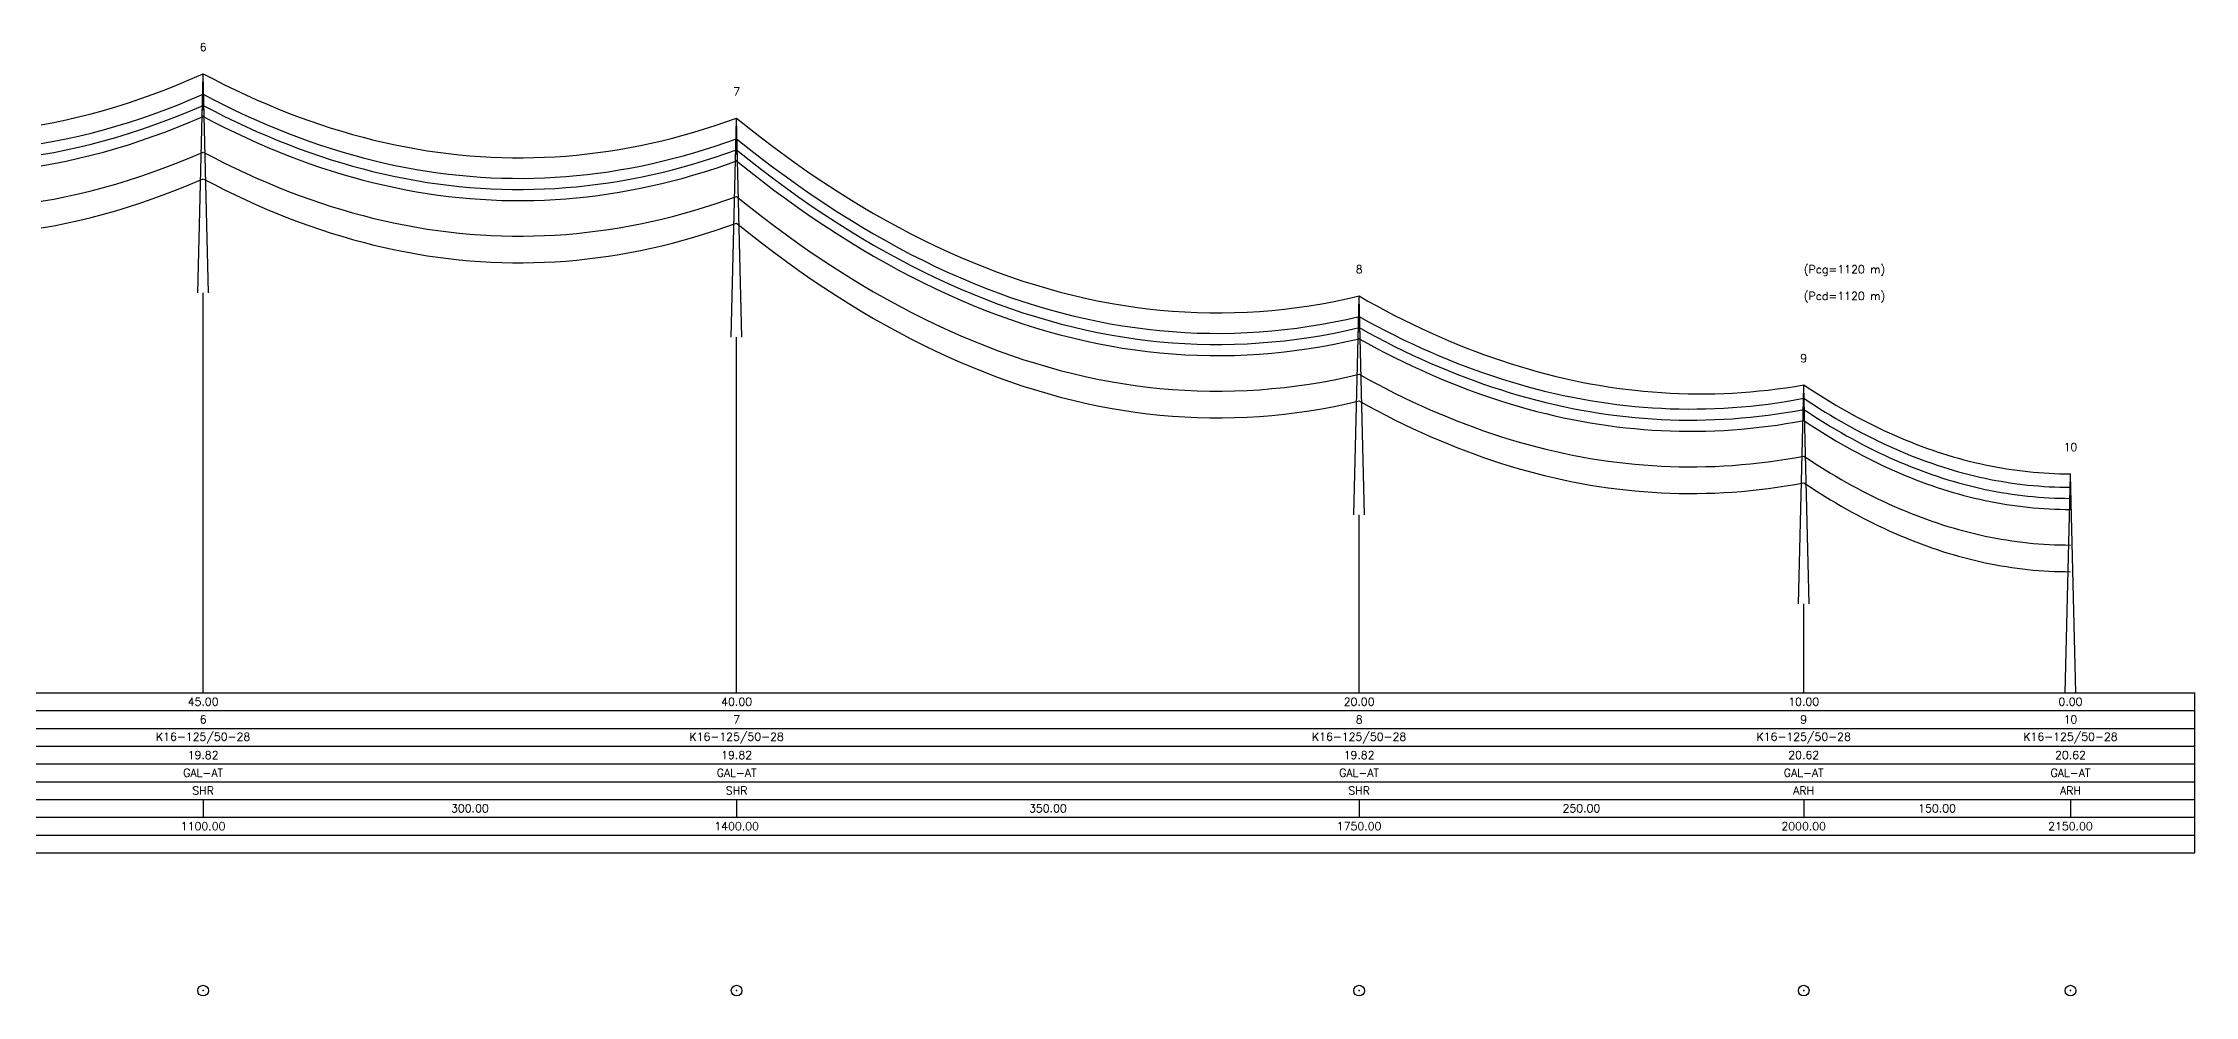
# Model space of a CAD drawing. Extents: x -200 to 2220, y -170 to 441.
# Drawn here: x 1010 to 2220, y -170 to 365 of the extents above; entities that cross this region are included whole.
import ezdxf
from ezdxf.enums import TextEntityAlignment as Align

# ---------------------------------------------------------------- set-up
doc = ezdxf.new("R2010")
doc.units = 0
for name, color, linetype in [('legenda_guitarra_exterior', 3, 'CONTINUOUS'), ('legenda_guitarra_interior', 7, 'CONTINUOUS'), ('legenda_guitarra_texto', 7, 'CONTINUOUS'), ('perfil_cabos', 7, 'CONTINUOUS'), ('perfil_curva_1', 90, 'CONTINUOUS'), ('perfil_curva_2', 20, 'CONTINUOUS'), ('perfil_postes', 4, 'CONTINUOUS'), ('planta_postes', 3, 'CONTINUOUS')]:
    doc.layers.add(name, color=color, linetype=linetype)
doc.styles.get("Standard").update_dxf_attribs({"font": 'romans'})

# ---------------------------------------------------------------- blocks, each defined once
blk = doc.blocks.new('POSTEBETAO')
at = {"layer": 'PLANTA_POSTES', "color": 0, "linetype": 'CONTINUOUS'}
blk.add_circle((0, 0), 3, dxfattribs=at)

msp = doc.modelspace()

# ---------------------------------------------------------------- linework, layer by layer
at = {"layer": 'LEGENDA_GUITARRA_EXTERIOR', "linetype": 'CONTINUOUS'}
for p, q in [((-200, 0), (2220, 0)), ((2220, -90), (2220, 0)), ((-200, -90), (2220, -90))]:
    msp.add_line(p, q, dxfattribs=at)
at = {"layer": 'LEGENDA_GUITARRA_INTERIOR', "linetype": 'CONTINUOUS'}
for p, q in [((-200, -10), (2220, -10)), ((-200, -20), (2220, -20)), ((-200, -30), (2220, -30)), ((-200, -40), (2220, -40)), ((-200, -50), (2220, -50)), ((-200, -60), (2220, -60)), ((-200, -70), (2220, -70)), ((-200, -80), (2220, -80))]:
    msp.add_line(p, q, dxfattribs=at)
at = {"layer": 'LEGENDA_GUITARRA_TEXTO', "linetype": 'CONTINUOUS'}
for p, q in [((1100, 0), (1100, 225)), ((1400, 0), (1400, 200)), ((1750, 0), (1750, 100)), ((2000, 0), (2000, 50)), ((2150, 0), (2150, 0)), ((1100, -60), (1100, -70)), ((1400, -60), (1400, -70)), ((1750, -60), (1750, -70)), ((2000, -60), (2000, -70)), ((2150, -60), (2150, -70))]:
    msp.add_line(p, q, dxfattribs=at)
at = {"layer": 'PERFIL_CABOS'}
for points in [[(1009, 319.3976), (1016, 320.7293), (1023, 322.2075), (1030, 323.8323), (1037, 325.6038), (1044, 327.5218), (1051, 329.5866), (1058, 331.798), (1065, 334.1562), (1072, 336.6612), (1079, 339.3131), (1086, 342.1118), (1093, 345.0574), (1100, 348.15)], [(1100, 348.15), (1106, 345.0091), (1112, 341.9764), (1118, 339.0518), (1124, 336.2353), (1130, 333.5269), (1136, 330.9264), (1142, 328.4339), (1148, 326.0493), (1154, 323.7727), (1160, 321.6039), (1166, 319.543), (1172, 317.5899), (1178, 315.7446), (1184, 314.0071), (1190, 312.3774), (1196, 310.8554), (1202, 309.4411), (1208, 308.1344), (1214, 306.9355), (1220, 305.8442), (1226, 304.8606), (1232, 303.9847), (1238, 303.2163), (1244, 302.5556), (1250, 302.0024), (1256, 301.5569), (1262, 301.219), (1268, 300.9886), (1274, 300.8658), (1280, 300.8507), (1286, 300.9431), (1292, 301.1431), (1298, 301.4507), (1304, 301.8659), (1310, 302.3886), (1316, 303.019), (1322, 303.757), (1328, 304.6026), (1334, 305.5559), (1340, 306.6168), (1346, 307.7853), (1352, 309.0616), (1358, 310.4455), (1364, 311.9371), (1370, 313.5365), (1376, 315.2436), (1382, 317.0585), (1388, 318.9812), (1394, 321.0117), (1400, 323.15)], [(1009, 308.8877), (1016, 310.1395), (1023, 311.5378), (1030, 313.0827), (1037, 314.7742), (1044, 316.6123), (1051, 318.5971), (1058, 320.7285), (1065, 323.0067), (1072, 325.4317), (1079, 328.0034), (1086, 330.722), (1093, 333.5875), (1100, 336.6)], [(1009, 302.6377), (1016, 303.8895), (1023, 305.2878), (1030, 306.8327), (1037, 308.5242), (1044, 310.3623), (1051, 312.3471), (1058, 314.4785), (1065, 316.7567), (1072, 319.1817), (1079, 321.7534), (1086, 324.472), (1093, 327.3375), (1100, 330.35)], [(1100, 336.6), (1106, 333.4591), (1112, 330.4264), (1118, 327.5018), (1124, 324.6853), (1130, 321.9769), (1136, 319.3764), (1142, 316.8839), (1148, 314.4993), (1154, 312.2227), (1160, 310.0539), (1166, 307.993), (1172, 306.0399), (1178, 304.1946), (1184, 302.4571), (1190, 300.8274), (1196, 299.3054), (1202, 297.8911), (1208, 296.5844), (1214, 295.3855), (1220, 294.2942), (1226, 293.3106), (1232, 292.4347), (1238, 291.6663), (1244, 291.0056), (1250, 290.4524), (1256, 290.0069), (1262, 289.669), (1268, 289.4386), (1274, 289.3158), (1280, 289.3007), (1286, 289.3931), (1292, 289.5931), (1298, 289.9007), (1304, 290.3159), (1310, 290.8386), (1316, 291.469), (1322, 292.207), (1328, 293.0526), (1334, 294.0059), (1340, 295.0668), (1346, 296.2353), (1352, 297.5116), (1358, 298.8955), (1364, 300.3871), (1370, 301.9865), (1376, 303.6936), (1382, 305.5085), (1388, 307.4312), (1394, 309.4617), (1400, 311.6)], [(1100, 330.35), (1106, 327.2091), (1112, 324.1764), (1118, 321.2518), (1124, 318.4353), (1130, 315.7269), (1136, 313.1264), (1142, 310.6339), (1148, 308.2493), (1154, 305.9727), (1160, 303.8039), (1166, 301.743), (1172, 299.7899), (1178, 297.9446), (1184, 296.2071), (1190, 294.5774), (1196, 293.0554), (1202, 291.6411), (1208, 290.3344), (1214, 289.1355), (1220, 288.0442), (1226, 287.0606), (1232, 286.1847), (1238, 285.4163), (1244, 284.7556), (1250, 284.2024), (1256, 283.7569), (1262, 283.419), (1268, 283.1886), (1274, 283.0658), (1280, 283.0507), (1286, 283.1431), (1292, 283.3431), (1298, 283.6507), (1304, 284.0659), (1310, 284.5886), (1316, 285.219), (1322, 285.957), (1328, 286.8026), (1334, 287.7559), (1340, 288.8168), (1346, 289.9853), (1352, 291.2616), (1358, 292.6455), (1364, 294.1371), (1370, 295.7365), (1376, 297.4436), (1382, 299.2585), (1388, 301.1812), (1394, 303.2117), (1400, 305.35)], [(1009, 296.3877), (1016, 297.6395), (1023, 299.0378), (1030, 300.5827), (1037, 302.2742), (1044, 304.1123), (1051, 306.0971), (1058, 308.2285), (1065, 310.5067), (1072, 312.9317), (1079, 315.5034), (1086, 318.222), (1093, 321.0875), (1100, 324.1)], [(1100, 324.1), (1106, 320.9591), (1112, 317.9264), (1118, 315.0018), (1124, 312.1853), (1130, 309.4769), (1136, 306.8764), (1142, 304.3839), (1148, 301.9993), (1154, 299.7227), (1160, 297.5539), (1166, 295.493), (1172, 293.5399), (1178, 291.6946), (1184, 289.9571), (1190, 288.3274), (1196, 286.8054), (1202, 285.3911), (1208, 284.0844), (1214, 282.8855), (1220, 281.7942), (1226, 280.8106), (1232, 279.9347), (1238, 279.1663), (1244, 278.5056), (1250, 277.9524), (1256, 277.5069), (1262, 277.169), (1268, 276.9386), (1274, 276.8158), (1280, 276.8007), (1286, 276.8931), (1292, 277.0931), (1298, 277.4007), (1304, 277.8159), (1310, 278.3386), (1316, 278.969), (1322, 279.707), (1328, 280.5526), (1334, 281.5059), (1340, 282.5668), (1346, 283.7353), (1352, 285.0116), (1358, 286.3955), (1364, 287.8871), (1370, 289.4865), (1376, 291.1936), (1382, 293.0085), (1388, 294.9312), (1394, 296.9617), (1400, 299.1)], [(1400, 323.15), (1407, 317.5433), (1414, 312.0849), (1421, 306.7747), (1428, 301.6125), (1435, 296.5983), (1442, 291.732), (1449, 287.0135), (1456, 282.4427), (1463, 278.0195), (1470, 273.7439), (1477, 269.6158), (1484, 265.6351), (1491, 261.8018), (1498, 258.1157), (1505, 254.5769), (1512, 251.1852), (1519, 247.9406), (1526, 244.843), (1533, 241.8924), (1540, 239.0887), (1547, 236.4319), (1554, 233.922), (1561, 231.5588), (1568, 229.3424), (1575, 227.2727), (1582, 225.3497), (1589, 223.5733), (1596, 221.9435), (1603, 220.4603), (1610, 219.1237), (1617, 217.9336), (1624, 216.89), (1631, 215.9929), (1638, 215.2422), (1645, 214.6381), (1652, 214.1804), (1659, 213.8691), (1666, 213.7042), (1673, 213.6858), (1680, 213.8139), (1687, 214.0884), (1694, 214.5093), (1701, 215.0766), (1708, 215.7905), (1715, 216.6508), (1722, 217.6576), (1729, 218.8109), (1736, 220.1107), (1743, 221.5571), (1750, 223.15)], [(1400, 311.6), (1407, 305.9933), (1414, 300.5349), (1421, 295.2247), (1428, 290.0625), (1435, 285.0483), (1442, 280.182), (1449, 275.4635), (1456, 270.8927), (1463, 266.4695), (1470, 262.1939), (1477, 258.0658), (1484, 254.0851), (1491, 250.2518), (1498, 246.5657), (1505, 243.0269), (1512, 239.6352), (1519, 236.3906), (1526, 233.293), (1533, 230.3424), (1540, 227.5387), (1547, 224.8819), (1554, 222.372), (1561, 220.0088), (1568, 217.7924), (1575, 215.7227), (1582, 213.7997), (1589, 212.0233), (1596, 210.3935), (1603, 208.9103), (1610, 207.5737), (1617, 206.3836), (1624, 205.34), (1631, 204.4429), (1638, 203.6922), (1645, 203.0881), (1652, 202.6304), (1659, 202.3191), (1666, 202.1542), (1673, 202.1358), (1680, 202.2639), (1687, 202.5384), (1694, 202.9593), (1701, 203.5266), (1708, 204.2405), (1715, 205.1008), (1722, 206.1076), (1729, 207.2609), (1736, 208.5607), (1743, 210.0071), (1750, 211.6)], [(1400, 305.35), (1407, 299.7433), (1414, 294.2849), (1421, 288.9747), (1428, 283.8125), (1435, 278.7983), (1442, 273.932), (1449, 269.2135), (1456, 264.6427), (1463, 260.2195), (1470, 255.9439), (1477, 251.8158), (1484, 247.8351), (1491, 244.0018), (1498, 240.3157), (1505, 236.7769), (1512, 233.3852), (1519, 230.1406), (1526, 227.043), (1533, 224.0924), (1540, 221.2887), (1547, 218.6319), (1554, 216.122), (1561, 213.7588), (1568, 211.5424), (1575, 209.4727), (1582, 207.5497), (1589, 205.7733), (1596, 204.1435), (1603, 202.6603), (1610, 201.3237), (1617, 200.1336), (1624, 199.09), (1631, 198.1929), (1638, 197.4422), (1645, 196.8381), (1652, 196.3804), (1659, 196.0691), (1666, 195.9042), (1673, 195.8858), (1680, 196.0139), (1687, 196.2884), (1694, 196.7093), (1701, 197.2766), (1708, 197.9905), (1715, 198.8508), (1722, 199.8576), (1729, 201.0109), (1736, 202.3107), (1743, 203.7571), (1750, 205.35)], [(1400, 299.1), (1407, 293.4933), (1414, 288.0349), (1421, 282.7247), (1428, 277.5625), (1435, 272.5483), (1442, 267.682), (1449, 262.9635), (1456, 258.3927), (1463, 253.9695), (1470, 249.6939), (1477, 245.5658), (1484, 241.5851), (1491, 237.7518), (1498, 234.0657), (1505, 230.5269), (1512, 227.1352), (1519, 223.8906), (1526, 220.793), (1533, 217.8424), (1540, 215.0387), (1547, 212.3819), (1554, 209.872), (1561, 207.5088), (1568, 205.2924), (1575, 203.2227), (1582, 201.2997), (1589, 199.5233), (1596, 197.8935), (1603, 196.4103), (1610, 195.0737), (1617, 193.8836), (1624, 192.84), (1631, 191.9429), (1638, 191.1922), (1645, 190.5881), (1652, 190.1304), (1659, 189.8191), (1666, 189.6542), (1673, 189.6358), (1680, 189.7639), (1687, 190.0384), (1694, 190.4593), (1701, 191.0266), (1708, 191.7405), (1715, 192.6008), (1722, 193.6076), (1729, 194.7609), (1736, 196.0607), (1743, 197.5071), (1750, 199.1)], [(1750, 223.15), (1755, 220.3147), (1760, 217.5546), (1765, 214.8696), (1770, 212.2598), (1775, 209.7251), (1780, 207.2654), (1785, 204.8809), (1790, 202.5713), (1795, 200.3368), (1800, 198.1773), (1805, 196.0928), (1810, 194.0832), (1815, 192.1485), (1820, 190.2888), (1825, 188.504), (1830, 186.7941), (1835, 185.1591), (1840, 183.599), (1845, 182.1137), (1850, 180.7032), (1855, 179.3676), (1860, 178.1067), (1865, 176.9207), (1870, 175.8095), (1875, 174.773), (1880, 173.8113), (1885, 172.9244), (1890, 172.1122), (1895, 171.3748), (1900, 170.7121), (1905, 170.1242), (1910, 169.611), (1915, 169.1725), (1920, 168.8087), (1925, 168.5197), (1930, 168.3053), (1935, 168.1657), (1940, 168.1008), (1945, 168.1106), (1950, 168.1951), (1955, 168.3544), (1960, 168.5883), (1965, 168.897), (1970, 169.2804), (1975, 169.7385), (1980, 170.2713), (1985, 170.8789), (1990, 171.5612), (1995, 172.3182), (2000, 173.15)], [(1750, 211.6), (1755, 208.8451), (1760, 206.1653), (1765, 203.5606), (1770, 201.0311), (1775, 198.5766), (1780, 196.1972), (1785, 193.8929), (1790, 191.6635), (1795, 189.5092), (1800, 187.4298), (1805, 185.4254), (1810, 183.496), (1815, 181.6414), (1820, 179.8618), (1825, 178.1571), (1830, 176.5272), (1835, 174.9722), (1840, 173.4921), (1845, 172.0868), (1850, 170.7563), (1855, 169.5006), (1860, 168.3198), (1865, 167.2137), (1870, 166.1824), (1875, 165.2259), (1880, 164.3441), (1885, 163.5371), (1890, 162.8048), (1895, 162.1473), (1900, 161.5645), (1905, 161.0565), (1910, 160.6231), (1915, 160.2645), (1920, 159.9806), (1925, 159.7714), (1930, 159.637), (1935, 159.5772), (1940, 159.5922), (1945, 159.6819), (1950, 159.8463), (1955, 160.0854), (1960, 160.3992), (1965, 160.7877), (1970, 161.251), (1975, 161.789), (1980, 162.4017), (1985, 163.0891), (1990, 163.8513), (1995, 164.6883), (2000, 165.6)], [(1750, 205.35), (1755, 202.5951), (1760, 199.9153), (1765, 197.3106), (1770, 194.7811), (1775, 192.3266), (1780, 189.9472), (1785, 187.6429), (1790, 185.4135), (1795, 183.2592), (1800, 181.1798), (1805, 179.1754), (1810, 177.246), (1815, 175.3914), (1820, 173.6118), (1825, 171.9071), (1830, 170.2772), (1835, 168.7222), (1840, 167.2421), (1845, 165.8368), (1850, 164.5063), (1855, 163.2506), (1860, 162.0698), (1865, 160.9637), (1870, 159.9324), (1875, 158.9759), (1880, 158.0941), (1885, 157.2871), (1890, 156.5548), (1895, 155.8973), (1900, 155.3145), (1905, 154.8065), (1910, 154.3731), (1915, 154.0145), (1920, 153.7306), (1925, 153.5214), (1930, 153.387), (1935, 153.3272), (1940, 153.3422), (1945, 153.4319), (1950, 153.5963), (1955, 153.8354), (1960, 154.1492), (1965, 154.5377), (1970, 155.001), (1975, 155.539), (1980, 156.1517), (1985, 156.8391), (1990, 157.6013), (1995, 158.4383), (2000, 159.35)], [(1750, 199.1), (1755, 196.3451), (1760, 193.6653), (1765, 191.0606), (1770, 188.5311), (1775, 186.0766), (1780, 183.6972), (1785, 181.3929), (1790, 179.1635), (1795, 177.0092), (1800, 174.9298), (1805, 172.9254), (1810, 170.996), (1815, 169.1414), (1820, 167.3618), (1825, 165.6571), (1830, 164.0272), (1835, 162.4722), (1840, 160.9921), (1845, 159.5868), (1850, 158.2563), (1855, 157.0006), (1860, 155.8198), (1865, 154.7137), (1870, 153.6824), (1875, 152.7259), (1880, 151.8441), (1885, 151.0371), (1890, 150.3048), (1895, 149.6473), (1900, 149.0645), (1905, 148.5565), (1910, 148.1231), (1915, 147.7645), (1920, 147.4806), (1925, 147.2714), (1930, 147.137), (1935, 147.0772), (1940, 147.0922), (1945, 147.1819), (1950, 147.3463), (1955, 147.5854), (1960, 147.8992), (1965, 148.2877), (1970, 148.751), (1975, 149.289), (1980, 149.9017), (1985, 150.5891), (1990, 151.3513), (1995, 152.1883), (2000, 153.1)], [(2000, 173.15), (2003, 171.1618), (2006, 169.214), (2009, 167.3068), (2012, 165.4401), (2015, 163.6138), (2018, 161.8279), (2021, 160.0825), (2024, 158.3775), (2027, 156.713), (2030, 155.0888), (2033, 153.505), (2036, 151.9616), (2039, 150.4586), (2042, 148.9959), (2045, 147.5736), (2048, 146.1916), (2051, 144.85), (2054, 143.5486), (2057, 142.2876), (2060, 141.0668), (2063, 139.8864), (2066, 138.7462), (2069, 137.6463), (2072, 136.5867), (2075, 135.5673), (2078, 134.5881), (2081, 133.6493), (2084, 132.7506), (2087, 131.8922), (2090, 131.074), (2093, 130.296), (2096, 129.5582), (2099, 128.8607), (2102, 128.2033), (2105, 127.5862), (2108, 127.0092), (2111, 126.4724), (2114, 125.9758), (2117, 125.5194), (2120, 125.1031), (2123, 124.7271), (2126, 124.3912), (2129, 124.0955), (2132, 123.8399), (2135, 123.6245), (2138, 123.4493), (2141, 123.3142), (2144, 123.2193), (2147, 123.1646), (2150, 123.15), (2150, 123.15)], [(2000, 165.6), (2003, 163.6118), (2006, 161.664), (2009, 159.7568), (2012, 157.8901), (2015, 156.0638), (2018, 154.2779), (2021, 152.5325), (2024, 150.8275), (2027, 149.163), (2030, 147.5388), (2033, 145.955), (2036, 144.4116), (2039, 142.9086), (2042, 141.4459), (2045, 140.0236), (2048, 138.6416), (2051, 137.3), (2054, 135.9986), (2057, 134.7376), (2060, 133.5168), (2063, 132.3364), (2066, 131.1962), (2069, 130.0963), (2072, 129.0367), (2075, 128.0173), (2078, 127.0381), (2081, 126.0993), (2084, 125.2006), (2087, 124.3422), (2090, 123.524), (2093, 122.746), (2096, 122.0082), (2099, 121.3107), (2102, 120.6533), (2105, 120.0362), (2108, 119.4592), (2111, 118.9224), (2114, 118.4258), (2117, 117.9694), (2120, 117.5531), (2123, 117.1771), (2126, 116.8412), (2129, 116.5455), (2132, 116.2899), (2135, 116.0745), (2138, 115.8993), (2141, 115.7642), (2144, 115.6693), (2147, 115.6146), (2150, 115.6), (2150, 115.6)], [(2000, 159.35), (2003, 157.3618), (2006, 155.414), (2009, 153.5068), (2012, 151.6401), (2015, 149.8138), (2018, 148.0279), (2021, 146.2825), (2024, 144.5775), (2027, 142.913), (2030, 141.2888), (2033, 139.705), (2036, 138.1616), (2039, 136.6586), (2042, 135.1959), (2045, 133.7736), (2048, 132.3916), (2051, 131.05), (2054, 129.7486), (2057, 128.4876), (2060, 127.2668), (2063, 126.0864), (2066, 124.9462), (2069, 123.8463), (2072, 122.7867), (2075, 121.7673), (2078, 120.7881), (2081, 119.8493), (2084, 118.9506), (2087, 118.0922), (2090, 117.274), (2093, 116.496), (2096, 115.7582), (2099, 115.0607), (2102, 114.4033), (2105, 113.7862), (2108, 113.2092), (2111, 112.6724), (2114, 112.1758), (2117, 111.7194), (2120, 111.3031), (2123, 110.9271), (2126, 110.5912), (2129, 110.2955), (2132, 110.0399), (2135, 109.8245), (2138, 109.6493), (2141, 109.5142), (2144, 109.4193), (2147, 109.3646), (2150, 109.35), (2150, 109.35)], [(2000, 153.1), (2003, 151.1118), (2006, 149.164), (2009, 147.2568), (2012, 145.3901), (2015, 143.5638), (2018, 141.7779), (2021, 140.0325), (2024, 138.3275), (2027, 136.663), (2030, 135.0388), (2033, 133.455), (2036, 131.9116), (2039, 130.4086), (2042, 128.9459), (2045, 127.5236), (2048, 126.1416), (2051, 124.8), (2054, 123.4986), (2057, 122.2376), (2060, 121.0168), (2063, 119.8364), (2066, 118.6962), (2069, 117.5963), (2072, 116.5367), (2075, 115.5173), (2078, 114.5381), (2081, 113.5993), (2084, 112.7006), (2087, 111.8422), (2090, 111.024), (2093, 110.246), (2096, 109.5082), (2099, 108.8107), (2102, 108.1533), (2105, 107.5362), (2108, 106.9592), (2111, 106.4224), (2114, 105.9258), (2117, 105.4694), (2120, 105.0531), (2123, 104.6771), (2126, 104.3412), (2129, 104.0455), (2132, 103.7899), (2135, 103.5745), (2138, 103.3993), (2141, 103.2642), (2144, 103.1693), (2147, 103.1146), (2150, 103.1), (2150, 103.1)]]:
    msp.add_lwpolyline(points, dxfattribs=at)
at = {"layer": 'PERFIL_CURVA_1'}
for points in [[(1009, 276.3877), (1016, 277.6395), (1023, 279.0378), (1030, 280.5827), (1037, 282.2742), (1044, 284.1123), (1051, 286.0971), (1058, 288.2285), (1065, 290.5067), (1072, 292.9317), (1079, 295.5034), (1086, 298.222), (1093, 301.0875), (1100, 304.1)], [(1100, 304.1), (1106, 300.9591), (1112, 297.9264), (1118, 295.0018), (1124, 292.1853), (1130, 289.4769), (1136, 286.8764), (1142, 284.3839), (1148, 281.9993), (1154, 279.7227), (1160, 277.5539), (1166, 275.493), (1172, 273.5399), (1178, 271.6946), (1184, 269.9571), (1190, 268.3274), (1196, 266.8054), (1202, 265.3911), (1208, 264.0844), (1214, 262.8855), (1220, 261.7942), (1226, 260.8106), (1232, 259.9347), (1238, 259.1663), (1244, 258.5056), (1250, 257.9524), (1256, 257.5069), (1262, 257.169), (1268, 256.9386), (1274, 256.8158), (1280, 256.8007), (1286, 256.8931), (1292, 257.0931), (1298, 257.4007), (1304, 257.8159), (1310, 258.3386), (1316, 258.969), (1322, 259.707), (1328, 260.5526), (1334, 261.5059), (1340, 262.5668), (1346, 263.7353), (1352, 265.0116), (1358, 266.3955), (1364, 267.8871), (1370, 269.4865), (1376, 271.1936), (1382, 273.0085), (1388, 274.9312), (1394, 276.9617), (1400, 279.1)], [(1400, 279.1), (1407, 273.4933), (1414, 268.0349), (1421, 262.7247), (1428, 257.5625), (1435, 252.5483), (1442, 247.682), (1449, 242.9635), (1456, 238.3927), (1463, 233.9695), (1470, 229.6939), (1477, 225.5658), (1484, 221.5851), (1491, 217.7518), (1498, 214.0657), (1505, 210.5269), (1512, 207.1352), (1519, 203.8906), (1526, 200.793), (1533, 197.8424), (1540, 195.0387), (1547, 192.3819), (1554, 189.872), (1561, 187.5088), (1568, 185.2924), (1575, 183.2227), (1582, 181.2997), (1589, 179.5233), (1596, 177.8935), (1603, 176.4103), (1610, 175.0737), (1617, 173.8836), (1624, 172.84), (1631, 171.9429), (1638, 171.1922), (1645, 170.5881), (1652, 170.1304), (1659, 169.8191), (1666, 169.6542), (1673, 169.6358), (1680, 169.7639), (1687, 170.0384), (1694, 170.4593), (1701, 171.0266), (1708, 171.7405), (1715, 172.6008), (1722, 173.6076), (1729, 174.7609), (1736, 176.0607), (1743, 177.5071), (1750, 179.1)], [(1750, 179.1), (1755, 176.3451), (1760, 173.6653), (1765, 171.0606), (1770, 168.5311), (1775, 166.0766), (1780, 163.6972), (1785, 161.3929), (1790, 159.1635), (1795, 157.0092), (1800, 154.9298), (1805, 152.9254), (1810, 150.996), (1815, 149.1414), (1820, 147.3618), (1825, 145.6571), (1830, 144.0272), (1835, 142.4722), (1840, 140.9921), (1845, 139.5868), (1850, 138.2563), (1855, 137.0006), (1860, 135.8198), (1865, 134.7137), (1870, 133.6824), (1875, 132.7259), (1880, 131.8441), (1885, 131.0371), (1890, 130.3048), (1895, 129.6473), (1900, 129.0645), (1905, 128.5565), (1910, 128.1231), (1915, 127.7645), (1920, 127.4806), (1925, 127.2714), (1930, 127.137), (1935, 127.0772), (1940, 127.0922), (1945, 127.1819), (1950, 127.3463), (1955, 127.5854), (1960, 127.8992), (1965, 128.2877), (1970, 128.751), (1975, 129.289), (1980, 129.9017), (1985, 130.5891), (1990, 131.3513), (1995, 132.1883), (2000, 133.1)], [(2000, 133.1), (2003, 131.1118), (2006, 129.164), (2009, 127.2568), (2012, 125.3901), (2015, 123.5638), (2018, 121.7779), (2021, 120.0325), (2024, 118.3275), (2027, 116.663), (2030, 115.0388), (2033, 113.455), (2036, 111.9116), (2039, 110.4086), (2042, 108.9459), (2045, 107.5236), (2048, 106.1416), (2051, 104.8), (2054, 103.4986), (2057, 102.2376), (2060, 101.0168), (2063, 99.8364), (2066, 98.6962), (2069, 97.5963), (2072, 96.5367), (2075, 95.5173), (2078, 94.5382), (2081, 93.5993), (2084, 92.7006), (2087, 91.8422), (2090, 91.024), (2093, 90.246), (2096, 89.5082), (2099, 88.8107), (2102, 88.1533), (2105, 87.5362), (2108, 86.9592), (2111, 86.4224), (2114, 85.9258), (2117, 85.4694), (2120, 85.0531), (2123, 84.6771), (2126, 84.3412), (2129, 84.0455), (2132, 83.7899), (2135, 83.5745), (2138, 83.3993), (2141, 83.2642), (2144, 83.1693), (2147, 83.1146), (2150, 83.1), (2150, 83.1)]]:
    msp.add_lwpolyline(points, dxfattribs=at)
at = {"layer": 'PERFIL_CURVA_2'}
for points in [[(1009, 261.3877), (1016, 262.6395), (1023, 264.0378), (1030, 265.5827), (1037, 267.2742), (1044, 269.1123), (1051, 271.0971), (1058, 273.2285), (1065, 275.5067), (1072, 277.9317), (1079, 280.5034), (1086, 283.222), (1093, 286.0875), (1100, 289.1)], [(1100, 289.1), (1106, 285.9591), (1112, 282.9264), (1118, 280.0018), (1124, 277.1853), (1130, 274.4769), (1136, 271.8764), (1142, 269.3839), (1148, 266.9993), (1154, 264.7227), (1160, 262.5539), (1166, 260.493), (1172, 258.5399), (1178, 256.6946), (1184, 254.9571), (1190, 253.3274), (1196, 251.8054), (1202, 250.3911), (1208, 249.0844), (1214, 247.8855), (1220, 246.7942), (1226, 245.8106), (1232, 244.9347), (1238, 244.1663), (1244, 243.5056), (1250, 242.9524), (1256, 242.5069), (1262, 242.169), (1268, 241.9386), (1274, 241.8158), (1280, 241.8007), (1286, 241.8931), (1292, 242.0931), (1298, 242.4007), (1304, 242.8159), (1310, 243.3386), (1316, 243.969), (1322, 244.707), (1328, 245.5526), (1334, 246.5059), (1340, 247.5668), (1346, 248.7353), (1352, 250.0116), (1358, 251.3955), (1364, 252.8871), (1370, 254.4865), (1376, 256.1936), (1382, 258.0085), (1388, 259.9312), (1394, 261.9617), (1400, 264.1)], [(1400, 264.1), (1407, 258.4933), (1414, 253.0349), (1421, 247.7247), (1428, 242.5625), (1435, 237.5483), (1442, 232.682), (1449, 227.9635), (1456, 223.3927), (1463, 218.9695), (1470, 214.6939), (1477, 210.5658), (1484, 206.5851), (1491, 202.7518), (1498, 199.0657), (1505, 195.5269), (1512, 192.1352), (1519, 188.8906), (1526, 185.793), (1533, 182.8424), (1540, 180.0387), (1547, 177.3819), (1554, 174.872), (1561, 172.5088), (1568, 170.2924), (1575, 168.2227), (1582, 166.2997), (1589, 164.5233), (1596, 162.8935), (1603, 161.4103), (1610, 160.0737), (1617, 158.8836), (1624, 157.84), (1631, 156.9429), (1638, 156.1922), (1645, 155.5881), (1652, 155.1304), (1659, 154.8191), (1666, 154.6542), (1673, 154.6358), (1680, 154.7639), (1687, 155.0384), (1694, 155.4593), (1701, 156.0266), (1708, 156.7405), (1715, 157.6008), (1722, 158.6076), (1729, 159.7609), (1736, 161.0607), (1743, 162.5071), (1750, 164.1)], [(1750, 164.1), (1755, 161.3451), (1760, 158.6653), (1765, 156.0606), (1770, 153.5311), (1775, 151.0766), (1780, 148.6972), (1785, 146.3929), (1790, 144.1635), (1795, 142.0092), (1800, 139.9298), (1805, 137.9254), (1810, 135.996), (1815, 134.1414), (1820, 132.3618), (1825, 130.6571), (1830, 129.0272), (1835, 127.4722), (1840, 125.9921), (1845, 124.5868), (1850, 123.2563), (1855, 122.0006), (1860, 120.8198), (1865, 119.7137), (1870, 118.6824), (1875, 117.7259), (1880, 116.8441), (1885, 116.0371), (1890, 115.3048), (1895, 114.6473), (1900, 114.0645), (1905, 113.5565), (1910, 113.1231), (1915, 112.7645), (1920, 112.4806), (1925, 112.2714), (1930, 112.137), (1935, 112.0772), (1940, 112.0922), (1945, 112.1819), (1950, 112.3463), (1955, 112.5854), (1960, 112.8992), (1965, 113.2877), (1970, 113.751), (1975, 114.289), (1980, 114.9017), (1985, 115.5891), (1990, 116.3513), (1995, 117.1883), (2000, 118.1)], [(2000, 118.1), (2003, 116.1118), (2006, 114.164), (2009, 112.2568), (2012, 110.3901), (2015, 108.5638), (2018, 106.7779), (2021, 105.0325), (2024, 103.3275), (2027, 101.663), (2030, 100.0388), (2033, 98.455), (2036, 96.9116), (2039, 95.4086), (2042, 93.9459), (2045, 92.5236), (2048, 91.1416), (2051, 89.8), (2054, 88.4986), (2057, 87.2376), (2060, 86.0168), (2063, 84.8364), (2066, 83.6962), (2069, 82.5963), (2072, 81.5367), (2075, 80.5173), (2078, 79.5382), (2081, 78.5993), (2084, 77.7006), (2087, 76.8422), (2090, 76.024), (2093, 75.246), (2096, 74.5082), (2099, 73.8107), (2102, 73.1533), (2105, 72.5362), (2108, 71.9592), (2111, 71.4224), (2114, 70.9258), (2117, 70.4694), (2120, 70.0531), (2123, 69.6771), (2126, 69.3412), (2129, 69.0455), (2132, 68.7899), (2135, 68.5745), (2138, 68.3993), (2141, 68.2642), (2144, 68.1693), (2147, 68.1146), (2150, 68.1), (2150, 68.1)]]:
    msp.add_lwpolyline(points, dxfattribs=at)
at = {"layer": 'PERFIL_POSTES', "linetype": 'CONTINUOUS'}
for p, q in [((1097, 225), (1100, 347.5)), ((1100, 347.5), (1100, 348.15)), ((1103, 225), (1100, 347.5)), ((1397, 200), (1400, 322.5)), ((1400, 322.5), (1400, 323.15)), ((1403, 200), (1400, 322.5)), ((1747, 100), (1750, 222.5)), ((1750, 222.5), (1750, 223.15)), ((1753, 100), (1750, 222.5)), ((1997, 50), (2000, 172.5)), ((2000, 172.5), (2000, 173.15)), ((2003, 50), (2000, 172.5)), ((2147, 0), (2150, 122.5)), ((2150, 122.5), (2150, 123.15)), ((2153, 0), (2150, 122.5))]:
    msp.add_line(p, q, dxfattribs=at)
at = {"layer": 'PERFIL_POSTES'}
for p in [(1100, 328.1), (1100, 324.1), (1400, 303.1), (1400, 299.1), (1750, 203.1), (1750, 199.1), (2000, 153.1), (2000, 153.1), (2150, 103.1), (2150, 103.1)]:
    msp.add_point(p, dxfattribs=at)
at = {"layer": 'PLANTA_POSTES'}
for p in [(1100, -167.5), (1400, -167.5), (1750, -167.5), (2000, -167.5), (2150, -167.5)]:
    msp.add_point(p, dxfattribs=at)

# ---------------------------------------------------------------- block references
for p in [(1100, -167.5), (1400, -167.5), (1750, -167.5), (2000, -167.5), (2150, -167.5)]:
    msp.add_blockref('POSTEBETAO', p, dxfattribs=at)

# ---------------------------------------------------------------- texts
at = {"layer": 'LEGENDA_GUITARRA_TEXTO'}
for s, p in [('45.00', (1100, -5)), ('40.00', (1400, -5)), ('20.00', (1750, -5)), ('10.00', (2000, -5)), ('0.00', (2150, -5)), ('K16-125/50-28', (1100, -25)), ('6', (1100, -15)), ('K16-125/50-28', (1400, -25)), ('7', (1400, -15)), ('K16-125/50-28', (1750, -25)), ('8', (1750, -15)), ('K16-125/50-28', (2000, -25)), ('9', (2000, -15)), ('K16-125/50-28', (2150, -25)), ('10', (2150, -15)), ('19.82', (1100, -35)), ('19.82', (1400, -35)), ('19.82', (1750, -35)), ('20.62', (2000, -35)), ('20.62', (2150, -35)), ('GAL-AT', (1100, -45)), ('GAL-AT', (1400, -45)), ('GAL-AT', (1750, -45)), ('GAL-AT', (2000, -45)), ('GAL-AT', (2150, -45)), ('SHR', (1100, -55)), ('SHR', (1400, -55)), ('SHR', (1750, -55)), ('ARH', (2000, -55)), ('ARH', (2150, -55)), ('300.00', (1250, -65)), ('350.00', (1575, -65)), ('250.00', (1875, -65)), ('150.00', (2075, -65)), ('1100.00', (1100, -75)), ('1400.00', (1400, -75)), ('1750.00', (1750, -75)), ('2000.00', (2000, -75)), ('2150.00', (2150, -75))]:
    msp.add_text(s, height=4.5, dxfattribs=at).set_placement(p, align=Align.MIDDLE)
at = {"layer": 'PERFIL_CABOS'}
for s, p in [('(Pcg=1120 m)', (2000, 238.15)), ('(Pcd=1120 m)', (2000, 223.15))]:
    msp.add_text(s, height=4.5, dxfattribs=at).set_placement(p, align=Align.MIDDLE_LEFT)
at = {"layer": 'PERFIL_POSTES'}
for s, p in [('6', (1100, 363.15)), ('7', (1400, 338.15)), ('8', (1750, 238.15)), ('9', (2000, 188.15)), ('10', (2150, 138.15))]:
    msp.add_text(s, height=4.5, dxfattribs=at).set_placement(p, align=Align.MIDDLE)

doc.saveas('drawing.dxf')
